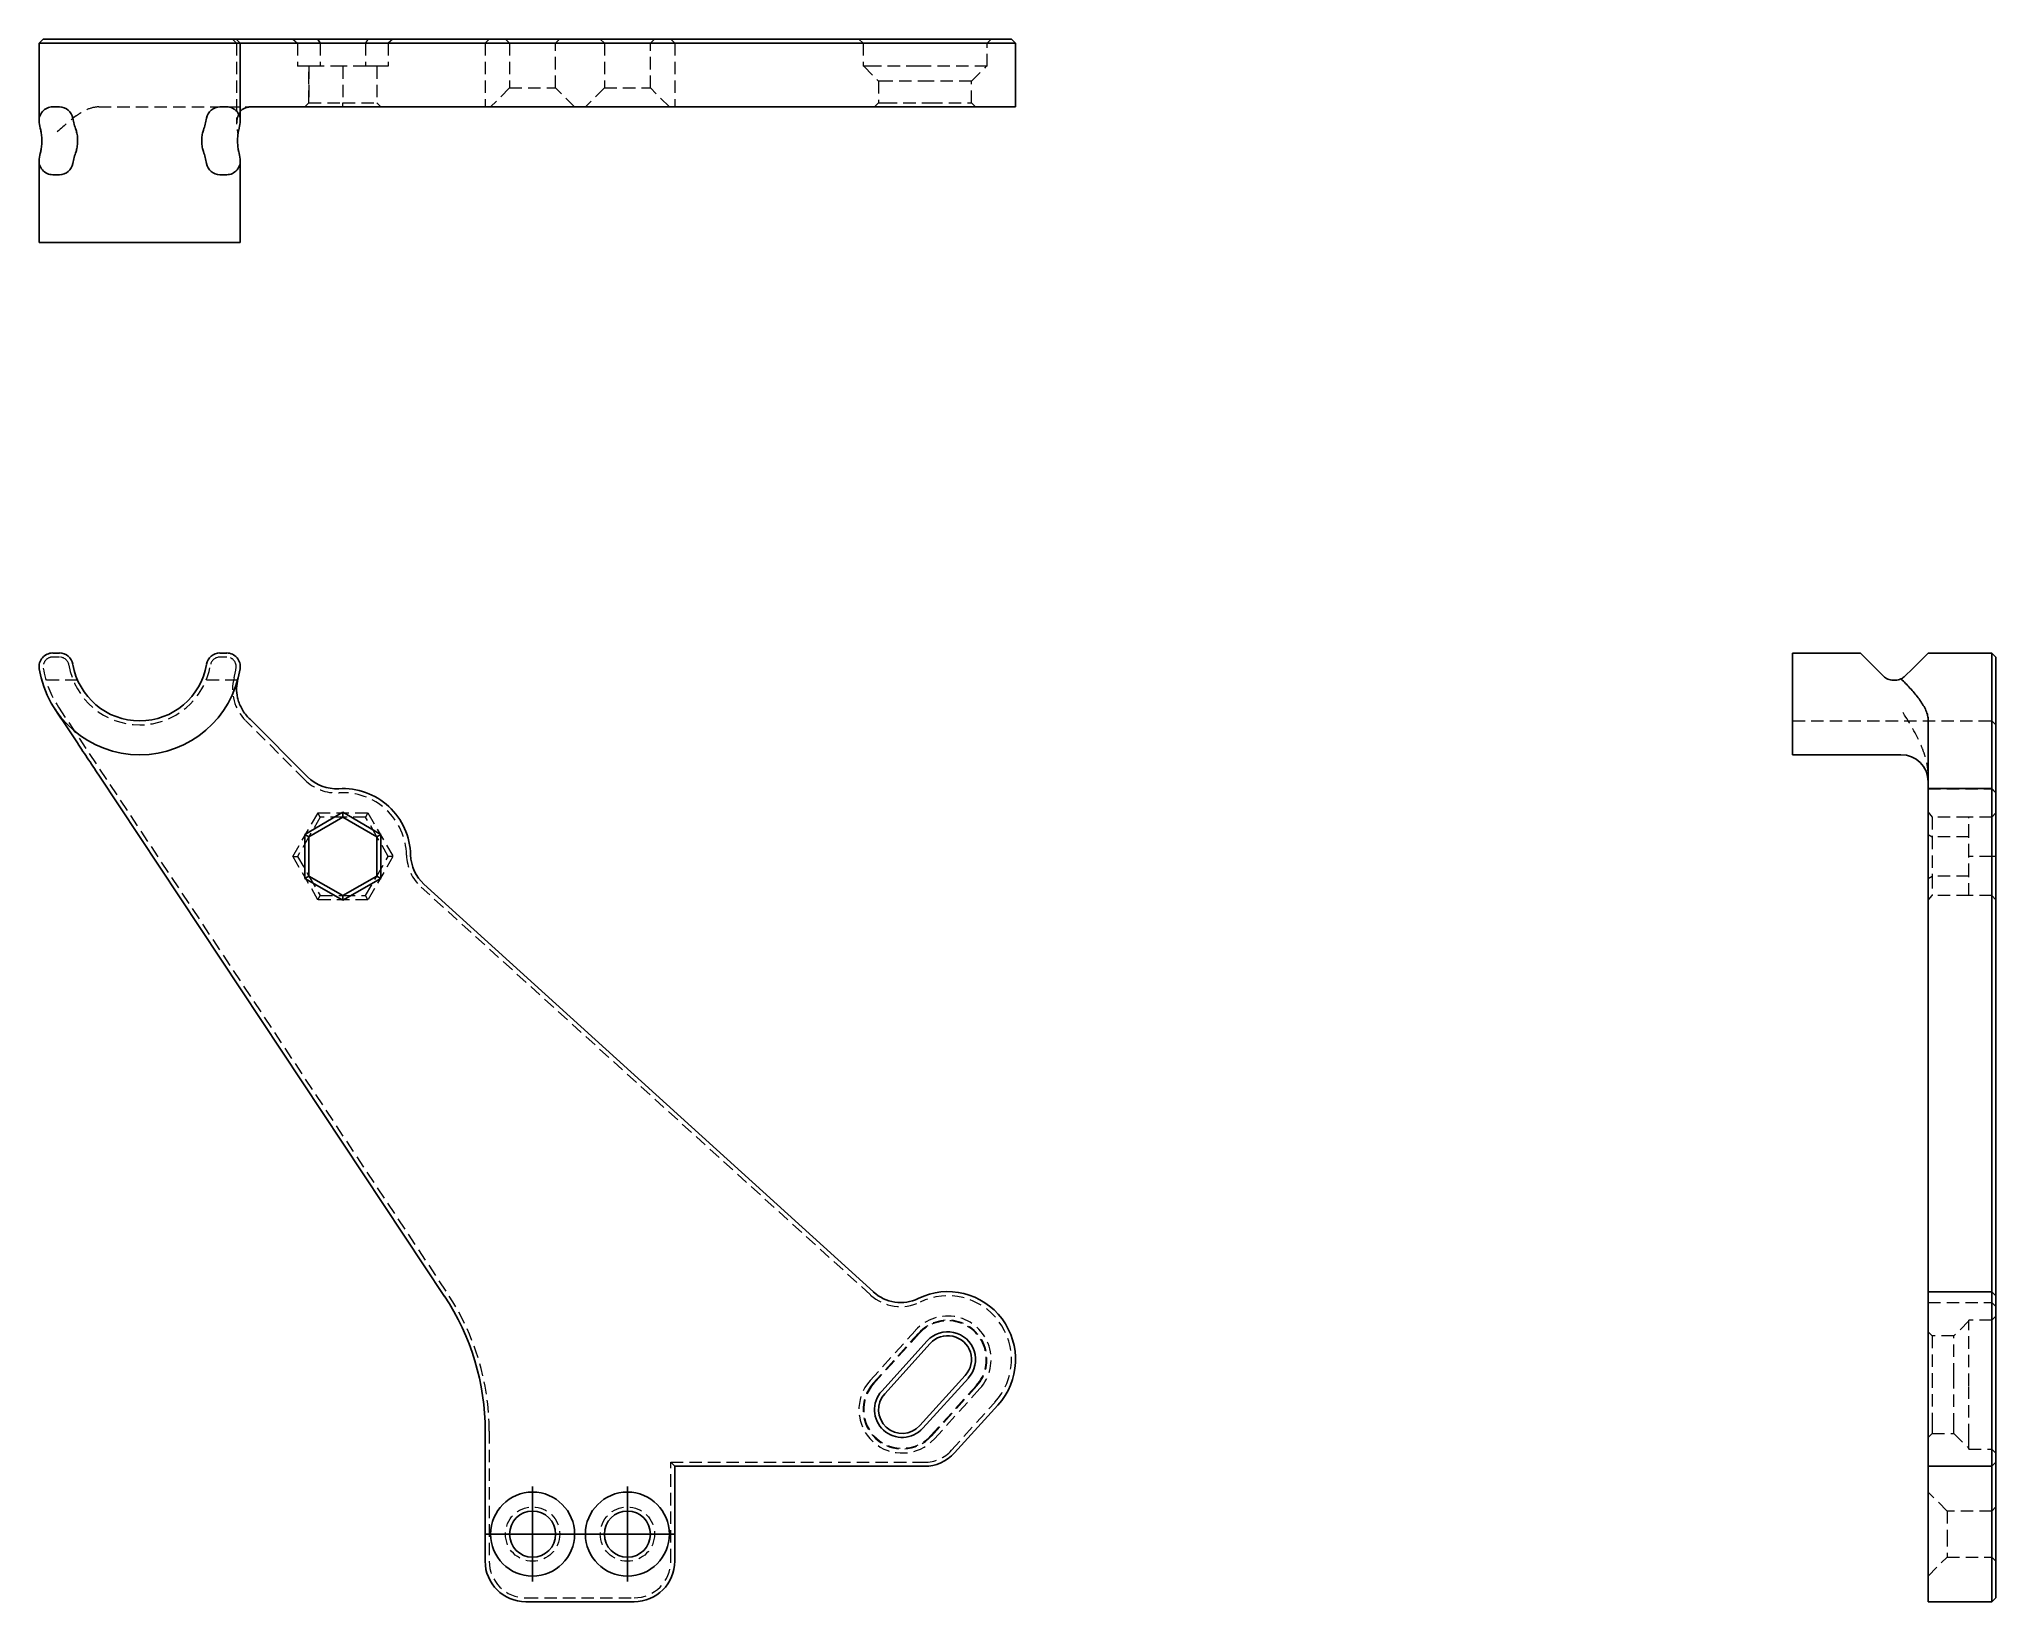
# Model space of a CAD drawing. Header units: millimetres. Extents: x 33 to 233, y 8 to 168.
import ezdxf

# ---------------------------------------------------------------- set-up
doc = ezdxf.new("R2010")
doc.units = ezdxf.units.MM
doc.linetypes.add('HIDDEN', pattern=[1.905, 1.27, -0.635])
doc.layers.add('10', color=7, linetype='Continuous')

# ---------------------------------------------------------------- blocks, each defined once
blk = doc.blocks.new('SW_CENTERMARKSYMBOL_0')
at = {"layer": '10', "color": 0}
for p, q in [((0, 2.5), (0, 4.86)), ((0, 0), (0, 2.5)), ((-2.5, 0), (-4.86, 0)), ((0, 0), (-2.5, 0)), ((0, 0), (0, -2.5)), ((0, 0), (2.5, 0)), ((2.5, 0), (4.86, 0)), ((0, -2.5), (0, -4.86))]:
    blk.add_line(p, q, dxfattribs=at)
blk = doc.blocks.new('SW_CENTERMARKSYMBOL_1')
at = {"layer": '10', "color": 0}
for p, q in [((0, 2.5), (0, 4.86)), ((0, 0), (0, 2.5)), ((-2.5, 0), (-4.86, 0)), ((0, 0), (-2.5, 0)), ((0, 0), (0, -2.5)), ((0, 0), (2.5, 0)), ((2.5, 0), (4.86, 0)), ((0, -2.5), (0, -4.86))]:
    blk.add_line(p, q, dxfattribs=at)

msp = doc.modelspace()

# ---------------------------------------------------------------- linework, layer by layer
at = {"color": 7, "linetype": 'Continuous', "lineweight": 25}
for p, q in [((33.42, 168.41), (33, 167.99)), ((34.39, 168.41), (33.42, 168.41)), ((35.09, 168.41), (34.39, 168.41)), ((36.05, 168.41), (35.09, 168.41)), ((50.55, 168.41), (36.05, 168.41)), ((51.51, 168.41), (50.55, 168.41)), ((52.21, 168.41), (51.51, 168.41)), ((53.18, 168.41), (52.21, 168.41)), ((53.6, 167.99), (53.18, 168.41)), ((54.16, 168.41), (53.18, 168.41)), ((60.2, 168.41), (54.16, 168.41)), ((63.72, 168.41), (60.2, 168.41)), ((70.63, 168.41), (63.72, 168.41)), ((72.13, 168.41), (70.63, 168.41)), ((118.16, 168.41), (72.13, 168.41)), ((123.22, 168.41), (118.16, 168.41)), ((132.58, 168.41), (123.22, 168.41)), ((133, 167.99), (132.58, 168.41)), ((33, 167.99), (33, 160.08)), ((33, 167.99), (34.39, 167.99)), ((34.39, 167.99), (35.09, 167.99)), ((35.09, 167.99), (36.46, 167.99)), ((36.46, 167.99), (50.14, 167.99)), ((50.14, 167.99), (51.51, 167.99)), ((51.51, 167.99), (52.21, 167.99)), ((52.21, 167.99), (53.6, 167.99)), ((53.6, 160.08), (53.6, 167.99)), ((53.6, 167.99), (54.45, 167.99)), ((54.45, 167.99), (60.5, 167.99)), ((60.5, 167.99), (63.69, 167.99)), ((63.69, 167.99), (71.05, 167.99)), ((71.05, 167.99), (72.41, 167.99)), ((72.41, 167.99), (118.44, 167.99)), ((118.44, 167.99), (123.04, 167.99)), ((123.04, 167.99), (133, 167.99)), ((133, 161.47), (133, 167.99)), ((35.09, 161.47), (34.39, 161.47)), ((52.21, 161.47), (51.51, 161.47)), ((60.5, 161.47), (54.6, 161.47)), ((60.5, 161.47), (63.69, 161.47)), ((71.05, 161.47), (63.69, 161.47)), ((71.05, 161.47), (72.41, 161.47)), ((118.44, 161.47), (72.41, 161.47)), ((118.44, 161.47), (123.04, 161.47)), ((133, 161.47), (123.04, 161.47)), ((33.27, 158.12), (33.27, 157.88)), ((36.94, 158.12), (36.94, 157.88)), ((49.66, 158.12), (49.66, 157.88)), ((53.33, 158.12), (53.33, 157.88)), ((33, 155.92), (33, 147.59)), ((35.09, 154.53), (34.39, 154.53)), ((51.51, 154.53), (52.21, 154.53)), ((53.6, 147.59), (53.6, 155.92)), ((33, 147.59), (34.39, 147.59)), ((35.09, 147.59), (34.39, 147.59)), ((35.09, 147.59), (36.46, 147.59)), ((50.14, 147.59), (36.46, 147.59)), ((50.14, 147.59), (51.51, 147.59)), ((52.21, 147.59), (51.51, 147.59)), ((52.21, 147.59), (53.6, 147.59)), ((35.09, 105.56), (34.39, 105.56)), ((52.21, 105.56), (51.51, 105.56)), ((219.53, 105.56), (212.59, 105.56)), ((212.59, 105.56), (212.59, 103.96)), ((221.13, 103.96), (219.53, 105.56)), ((226.47, 105.56), (224.87, 103.96)), ((232.99, 105.56), (226.47, 105.56)), ((232.99, 105.56), (232.99, 103.96)), ((232.99, 105.56), (233.41, 105.15)), ((233.41, 104.03), (233.41, 105.15)), ((212.59, 95.16), (212.59, 103.96)), ((221.13, 103.96), (221.9, 103.19)), ((223.12, 102.79), (222.88, 102.79)), ((224.87, 103.96), (224.1, 103.19)), ((232.99, 103.96), (232.99, 102.93)), ((232.99, 102.93), (232.99, 98.93)), ((233.41, 103.04), (233.41, 104.03)), ((233.41, 98.64), (233.41, 103.04)), ((60.5, 92.89), (54.6, 98.78)), ((226.47, 92.89), (226.47, 98.78)), ((232.99, 98.93), (232.99, 92.89)), ((233.41, 92.59), (233.41, 98.64)), ((212.59, 95.16), (223.69, 95.16)), ((39.1, 93.07), (74.52, 39.71)), ((226.47, 92.89), (226.47, 91.69)), ((232.99, 92.89), (232.99, 91.69)), ((233.41, 91.27), (233.41, 92.59)), ((232.99, 91.69), (226.47, 91.69)), ((226.47, 84.89), (226.47, 91.69)), ((233.41, 91.27), (232.99, 91.69)), ((232.99, 91.69), (232.99, 84.89)), ((233.41, 84.89), (233.41, 91.27)), ((64.11, 89.26), (60.21, 87)), ((60.63, 86.76), (64.11, 88.77)), ((64.11, 89.26), (64.11, 88.77)), ((68.01, 87), (64.11, 89.26)), ((64.11, 88.77), (67.6, 86.76)), ((60.21, 87), (60.63, 86.76)), ((60.21, 87), (60.21, 82.5)), ((60.63, 82.74), (60.63, 86.76)), ((68.01, 87), (67.6, 86.76)), ((67.6, 86.76), (67.6, 82.74)), ((68.01, 82.5), (68.01, 87)), ((226.47, 84.89), (226.47, 81.9)), ((232.99, 84.89), (232.99, 81.9)), ((233.41, 81.59), (233.41, 84.89)), ((60.21, 82.5), (60.63, 82.74)), ((60.21, 82.5), (64.11, 80.25)), ((64.11, 80.73), (60.63, 82.74)), ((67.6, 82.74), (64.11, 80.73)), ((64.11, 80.25), (68.01, 82.5)), ((68.01, 82.5), (67.6, 82.74)), ((64.11, 80.25), (64.11, 80.73)), ((118.44, 40.16), (72.41, 81.9)), ((226.47, 40.18), (226.47, 81.9)), ((232.99, 81.9), (232.99, 40.18)), ((233.41, 39.85), (233.41, 81.59)), ((232.99, 40.18), (226.47, 40.18)), ((226.47, 28.58), (226.47, 40.18)), ((233.41, 39.77), (232.99, 40.18)), ((232.99, 40.18), (232.99, 28.58)), ((233.41, 39.77), (233.41, 39.85)), ((233.41, 28.86), (233.41, 39.77)), ((123.96, 35.16), (119.3, 30.02)), ((119.6, 29.74), (124.26, 34.88)), ((127.86, 31.61), (123.2, 26.48)), ((123.51, 26.2), (128.17, 31.33)), ((126.75, 23.68), (131.2, 28.58)), ((226.47, 23.68), (226.47, 28.58)), ((232.99, 28.58), (232.99, 23.68)), ((233.41, 23.96), (233.41, 28.86)), ((78.68, 25.9), (78.68, 12.6)), ((98.11, 12.6), (98.11, 22.31)), ((98.11, 22.31), (123.67, 22.31)), ((226.47, 23.68), (226.47, 22.31)), ((226.47, 22.31), (232.99, 22.31)), ((226.47, 12.6), (226.47, 22.31)), ((232.99, 23.68), (232.99, 22.31)), ((232.99, 22.31), (233.41, 22.73)), ((232.99, 22.31), (232.99, 12.6)), ((233.41, 22.73), (233.41, 23.96)), ((233.41, 12.6), (233.41, 22.73)), ((226.47, 12.6), (226.47, 8.44)), ((232.99, 12.6), (232.99, 8.44)), ((233.41, 8.85), (233.41, 12.6)), ((82.84, 8.44), (93.94, 8.44)), ((226.47, 8.44), (232.99, 8.44)), ((232.99, 8.44), (233.41, 8.85))]:
    msp.add_line(p, q, dxfattribs=at)
at = {"color": 7, "linetype": 'HIDDEN', "lineweight": 18}
for p, q in [((52.82, 168.41), (53.23, 167.99)), ((58.99, 168.41), (59.47, 167.99)), ((61.79, 167.99), (61.55, 168.41)), ((61.55, 168.41), (61.79, 167.99)), ((66.68, 168.41), (66.44, 167.99)), ((66.68, 168.41), (66.44, 167.99)), ((69.24, 168.41), (68.76, 167.99)), ((78.68, 167.99), (79.1, 168.41)), ((80.76, 168.41), (81.18, 167.99)), ((85.9, 167.99), (86.31, 168.41)), ((90.47, 168.41), (90.89, 167.99)), ((95.61, 167.99), (96.03, 168.41)), ((97.69, 168.41), (98.11, 167.99)), ((116.96, 168.41), (117.38, 167.99)), ((130.09, 167.99), (130.5, 168.41)), ((53.23, 167.99), (53.23, 159.69)), ((59.47, 167.99), (59.47, 165.63)), ((61.79, 167.99), (61.79, 165.63)), ((66.44, 167.99), (66.44, 165.63)), ((68.76, 167.99), (68.76, 165.63)), ((78.68, 167.99), (78.68, 161.47)), ((81.18, 167.99), (81.18, 163.41)), ((85.9, 163.41), (85.9, 167.99)), ((90.89, 167.99), (90.89, 163.41)), ((95.61, 163.41), (95.61, 167.99)), ((98.11, 167.99), (98.11, 161.47)), ((117.38, 167.99), (117.38, 165.63)), ((130.09, 165.63), (130.09, 167.99)), ((60.63, 165.63), (59.47, 165.63)), ((61.79, 165.63), (60.63, 165.63)), ((60.63, 165.63), (60.63, 165.63)), ((60.63, 165.63), (60.63, 161.89)), ((60.63, 161.89), (60.63, 165.63)), ((64.11, 165.63), (61.79, 165.63)), ((66.44, 165.63), (64.11, 165.63)), ((64.11, 165.63), (64.11, 161.89)), ((67.6, 165.63), (66.44, 165.63)), ((67.6, 165.63), (67.6, 161.89)), ((67.6, 165.63), (67.6, 165.63)), ((68.76, 165.63), (67.6, 165.63)), ((67.6, 165.63), (67.6, 161.89)), ((118.42, 165.63), (117.38, 165.63)), ((117.45, 165.63), (118.97, 164.11)), ((123.08, 165.63), (118.42, 165.63)), ((130.09, 165.63), (123.08, 165.63)), ((128.49, 164.11), (130.02, 165.63)), ((81.18, 163.41), (79.24, 161.47)), ((81.18, 163.41), (85.9, 163.41)), ((87.84, 161.47), (85.9, 163.41)), ((90.89, 163.41), (88.95, 161.47)), ((90.89, 163.41), (95.61, 163.41)), ((97.55, 161.47), (95.61, 163.41)), ((119.6, 164.11), (118.97, 164.11)), ((118.97, 164.11), (118.97, 161.89)), ((124.26, 164.11), (119.6, 164.11)), ((128.49, 164.11), (124.26, 164.11)), ((128.49, 161.89), (128.49, 164.11)), ((39.1, 161.47), (51.51, 161.47)), ((52.21, 161.47), (54.6, 161.47)), ((60.21, 161.47), (60.63, 161.89)), ((60.21, 161.47), (60.63, 161.89)), ((60.63, 161.89), (64.11, 161.89)), ((60.63, 161.89), (60.63, 161.89)), ((64.11, 161.47), (64.11, 161.89)), ((64.11, 161.89), (67.6, 161.89)), ((64.11, 161.47), (64.11, 161.89)), ((68.01, 161.47), (67.6, 161.89)), ((67.6, 161.89), (67.6, 161.89)), ((68.01, 161.47), (67.6, 161.89)), ((118.97, 161.89), (118.56, 161.47)), ((118.97, 161.89), (119.6, 161.89)), ((119.6, 161.89), (124.26, 161.89)), ((124.26, 161.89), (128.49, 161.89)), ((128.91, 161.47), (128.49, 161.89)), ((35.09, 105.15), (34.39, 105.15)), ((52.21, 105.15), (51.51, 105.15)), ((36.94, 102.79), (33.27, 102.79)), ((53.33, 102.79), (49.66, 102.79)), ((223.56, 102.86), (223.82, 103)), ((34.98, 100.04), (74.86, 39.94)), ((60.2, 92.59), (54.16, 98.64)), ((212.59, 98.63), (232.99, 98.63)), ((232.99, 98.63), (233.41, 98.21)), ((226.47, 91.67), (232.99, 91.67)), ((232.99, 91.67), (233.41, 91.25)), ((58.99, 84.75), (61.55, 89.19)), ((61.79, 88.77), (60.63, 86.76)), ((61.79, 88.77), (61.55, 89.19)), ((61.55, 89.19), (66.68, 89.19)), ((64.11, 88.77), (61.79, 88.77)), ((66.44, 88.77), (64.11, 88.77)), ((66.68, 89.19), (66.44, 88.77)), ((67.6, 86.76), (66.44, 88.77)), ((66.68, 89.19), (69.24, 84.75)), ((226.47, 89.26), (226.89, 88.77)), ((226.89, 88.77), (226.89, 86.76)), ((230.63, 88.77), (226.89, 88.77)), ((230.63, 86.76), (230.63, 88.77)), ((232.99, 88.77), (230.63, 88.77)), ((230.63, 88.77), (230.63, 88.77)), ((230.63, 88.77), (230.63, 88.77)), ((232.99, 88.77), (230.63, 88.77)), ((232.99, 88.77), (233.41, 89.19)), ((233.41, 89.19), (232.99, 88.77)), ((60.63, 86.76), (59.47, 84.75)), ((68.76, 84.75), (67.6, 86.76)), ((226.47, 87), (226.89, 86.76)), ((226.47, 87), (226.89, 86.76)), ((226.89, 86.76), (226.89, 82.74)), ((230.63, 86.76), (226.89, 86.76)), ((230.63, 84.75), (230.63, 86.76)), ((58.99, 84.75), (59.47, 84.75)), ((61.55, 80.31), (58.99, 84.75)), ((59.47, 84.75), (60.63, 82.74)), ((69.24, 84.75), (66.68, 80.31)), ((67.6, 82.74), (68.76, 84.75)), ((69.24, 84.75), (68.76, 84.75)), ((232.99, 84.75), (230.63, 84.75)), ((230.63, 82.74), (230.63, 84.75)), ((233.41, 84.75), (232.99, 84.75)), ((233.41, 84.75), (232.99, 84.75)), ((60.63, 82.74), (61.79, 80.73)), ((66.44, 80.73), (67.6, 82.74)), ((226.47, 82.5), (226.89, 82.74)), ((226.47, 82.5), (226.89, 82.74)), ((230.63, 82.74), (226.89, 82.74)), ((226.89, 82.74), (226.89, 80.73)), ((230.63, 80.73), (230.63, 82.74)), ((61.55, 80.31), (61.79, 80.73)), ((66.68, 80.31), (61.55, 80.31)), ((61.79, 80.73), (64.11, 80.73)), ((64.11, 80.73), (66.44, 80.73)), ((66.68, 80.31), (66.44, 80.73)), ((118.16, 39.85), (72.13, 81.59)), ((226.47, 80.25), (226.89, 80.73)), ((230.63, 80.73), (226.89, 80.73)), ((230.63, 80.73), (230.63, 80.73)), ((232.99, 80.73), (230.63, 80.73)), ((230.63, 80.73), (230.63, 80.73)), ((232.99, 80.73), (230.63, 80.73)), ((233.41, 80.31), (232.99, 80.73)), ((232.99, 80.73), (232.99, 80.73)), ((233.41, 80.31), (232.99, 80.73)), ((226.47, 39.08), (232.99, 39.08)), ((232.99, 39.08), (233.41, 38.66)), ((118.11, 31.09), (122.77, 36.23)), ((226.89, 35.67), (226.47, 36.09)), ((230.63, 37.2), (229.11, 35.67)), ((230.63, 30.54), (230.63, 37.27)), ((232.99, 37.27), (230.63, 37.27)), ((233.41, 37.69), (232.99, 37.27)), ((123.08, 35.95), (118.42, 30.81)), ((118.47, 30.76), (123.13, 35.9)), ((226.89, 35.67), (226.89, 31.61)), ((229.11, 35.67), (226.89, 35.67)), ((229.11, 31.61), (229.11, 35.67)), ((128.99, 30.59), (124.33, 25.45)), ((124.38, 25.4), (129.04, 30.54)), ((129.35, 30.26), (124.69, 25.12)), ((226.89, 31.61), (226.89, 26.48)), ((229.11, 26.48), (229.11, 31.61)), ((230.63, 25.4), (230.63, 30.54)), ((126.44, 23.96), (130.89, 28.86)), ((226.89, 26.48), (226.89, 25.68)), ((229.11, 25.68), (229.11, 26.48)), ((79.1, 25.9), (79.1, 12.6)), ((226.47, 25.26), (226.89, 25.68)), ((226.89, 25.68), (229.11, 25.68)), ((229.11, 25.68), (230.63, 24.15)), ((230.63, 24.08), (230.63, 25.4)), ((230.63, 24.08), (232.99, 24.08)), ((232.99, 24.08), (233.41, 23.67)), ((97.69, 22.73), (98.11, 22.31)), ((97.69, 12.6), (97.69, 22.73)), ((97.69, 22.73), (123.67, 22.73)), ((228.41, 17.73), (226.47, 19.68)), ((233.41, 18.15), (232.99, 17.73)), ((228.41, 17.73), (228.41, 15.37)), ((232.99, 17.73), (228.41, 17.73)), ((228.41, 15.37), (228.41, 13.02)), ((226.47, 11.07), (228.41, 13.02)), ((228.41, 13.02), (232.99, 13.02)), ((232.99, 13.02), (233.41, 12.6)), ((82.84, 8.85), (93.94, 8.85))]:
    msp.add_line(p, q, dxfattribs=at)
at = {"color": 7, "linetype": 'Continuous', "lineweight": 25}
for centre, radius in [((83.54, 15.37), 4.3), ((93.25, 15.37), 4.3), ((83.54, 15.37), 2.36), ((93.25, 15.37), 2.36)]:
    msp.add_circle(centre, radius, dxfattribs=at)
at = {"color": 7, "linetype": 'HIDDEN', "lineweight": 18}
for centre in [(83.54, 15.37), (93.25, 15.37)]:
    msp.add_circle(centre, 2.78, dxfattribs=at)
at = {"color": 7, "linetype": 'Continuous', "lineweight": 25}
for centre, radius, start, end in [((34.39, 160.08), 1.39, 90, 188.8499), ((35.09, 160.08), 1.39, 9.5941, 90), ((51.51, 160.08), 1.39, 90, 170.4059), ((52.21, 160.08), 1.39, 351.1501, 90), ((43.3, 161.47), 10.41, 188.8499, 193.1567), ((43.3, 161.47), 6.94, 189.5941, 199.9635), ((43.3, 161.47), 6.94, 340.0365, 350.4059), ((43.3, 161.47), 10.41, 346.8433, 351.1501), ((43.3, 154.53), 10.41, 166.8433, 171.1501), ((43.3, 154.53), 6.94, 160.0365, 170.4059), ((43.3, 154.53), 6.94, 9.5941, 19.9635), ((43.3, 154.53), 10.41, 8.8499, 13.1567), ((34.39, 155.92), 1.39, 171.1501, 270), ((35.09, 155.92), 1.39, 270, 350.4059), ((51.51, 155.92), 1.39, 189.5941, 270), ((52.21, 155.92), 1.39, 270, 8.8499), ((34.39, 104.18), 1.39, 90, 188.8499), ((35.09, 104.18), 1.39, 9.5941, 90), ((43.3, 105.56), 6.94, 189.5941, 350.4059), ((51.51, 104.18), 1.39, 90, 170.4059), ((52.21, 104.18), 1.39, 351.1501, 90), ((43.3, 105.56), 10.41, 188.8499, 351.1501), ((223.69, 92.38), 2.78, 0, 90), ((63.44, 95.83), 4.16, 225, 273.4704), ((64.11, 84.75), 6.94, 1.1858, 93.4704), ((75.21, 84.98), 4.16, 181.1858, 227.7927), ((121.23, 43.24), 4.16, 227.7927, 295.7965), ((126.06, 33.25), 6.94, 317.789, 115.7965), ((53.71, 25.9), 24.98, 0, 33.5707), ((126.06, 33.25), 2.84, 317.789, 137.789), ((126.06, 33.25), 2.43, 317.789, 137.789), ((121.4, 28.11), 2.84, 137.789, 317.789), ((121.4, 28.11), 2.43, 137.789, 317.789), ((123.67, 26.47), 4.16, 270, 317.789), ((82.84, 12.6), 4.16, 180, 270), ((93.94, 12.6), 4.16, 270, 0)]:
    msp.add_arc(centre, radius, start, end, dxfattribs=at)
at = {"color": 7, "linetype": 'HIDDEN', "lineweight": 18}
for centre, radius, start, end in [((34.39, 104.18), 0.971, 90, 188.8499), ((35.09, 104.18), 0.971, 9.5941, 90), ((43.3, 105.56), 7.35, 189.5941, 350.4059), ((51.51, 104.18), 0.971, 90, 170.4059), ((52.21, 104.18), 0.971, 351.1501, 90), ((43.3, 105.56), 9.99, 188.8499, 213.5707), ((57.39, 101.88), 4.58, 165.3412, 225), ((43.3, 105.56), 9.99, 345.3412, 351.1501), ((63.44, 95.83), 4.58, 225, 273.4704), ((64.11, 84.75), 6.52, 1.1858, 93.4704), ((75.21, 84.98), 4.58, 181.1858, 227.7927), ((53.71, 25.9), 25.39, 0, 33.5707), ((121.23, 43.24), 4.58, 227.7927, 295.7965), ((126.06, 33.25), 6.52, 317.789, 115.7965), ((126.06, 33.25), 4.44, 317.789, 137.789), ((126.06, 33.25), 4.02, 317.789, 137.789), ((126.06, 33.25), 3.95, 317.789, 137.789), ((121.4, 28.11), 4.44, 137.789, 317.789), ((121.4, 28.11), 4.02, 137.789, 317.789), ((121.4, 28.11), 3.95, 137.789, 317.789), ((123.67, 26.47), 3.75, 270, 317.789), ((82.84, 12.6), 3.75, 180, 270), ((93.94, 12.6), 3.75, 270, 0)]:
    msp.add_arc(centre, radius, start, end, dxfattribs=at)
for points, knots in [([(39.1, 161.47), (38.7, 161.47), (38.31, 161.36), (37.73, 161.12), (37.53, 161.02), (37.15, 160.8), (36.97, 160.67), (36.04, 160.02), (35.33, 159.35), (34.63, 158.69)], [0, 0, 0, 0, 0.25, 0.25, 0.375, 0.375, 0.5, 0.5, 1, 1, 1, 1]), ([(53.6, 160.99), (53.53, 160.89), (53.37, 160.64), (53.24, 160.14), (53.21, 159.47), (53.31, 158.98), (53.36, 158.71)], [0, 0, 0, 0, 0.164012, 0.416203, 0.675173, 1, 1, 1, 1]), ([(33.17, 103.19), (33.18, 103.13), (33.19, 103.07), (33.22, 102.97), (33.23, 102.93), (33.26, 102.83), (33.27, 102.79), (33.27, 102.79)], [0, 0, 0, 0, 0.25, 0.25, 0.5, 0.5, 1, 1, 1, 1]), ([(49.82, 103.19), (49.8, 103.13), (49.78, 103.07), (49.74, 102.97), (49.72, 102.93), (49.67, 102.83), (49.66, 102.79), (49.66, 102.79)], [0, 0, 0, 0, 0.25, 0.25, 0.5, 0.5, 1, 1, 1, 1]), ([(226.47, 93.07), (226.47, 93.67), (226.36, 94.27), (226.12, 95.14), (226.02, 95.43), (225.8, 96), (225.67, 96.29), (225.02, 97.68), (224.35, 98.75), (223.69, 99.81)], [0, 0, 0, 0, 0.25, 0.25, 0.375, 0.375, 0.5, 0.5, 1, 1, 1, 1])]:
    msp.add_open_spline(points, degree=3, knots=knots, dxfattribs=at)
at = {"color": 7, "linetype": 'Continuous', "lineweight": 25}
for points, knots in [([(54.45, 161.46), (54.24, 161.41), (53.9, 161.32), (53.66, 161.1), (53.6, 160.99), (53.6, 160.99)], [0, 0, 0, 0, 0.609511, 0.986799, 1, 1, 1, 1]), ([(33.17, 159.1), (33.18, 159.04), (33.19, 158.97), (33.22, 158.82), (33.23, 158.74), (33.26, 158.48), (33.27, 158.3), (33.27, 158.12)], [0, 0, 0, 0, 0.25, 0.25, 0.5, 0.5, 1, 1, 1, 1]), ([(36.94, 158.12), (36.94, 158.21), (36.94, 158.3), (36.92, 158.48), (36.91, 158.57), (36.87, 158.82), (36.82, 158.97), (36.78, 159.1)], [0, 0, 0, 0, 0.25, 0.25, 0.5, 0.5, 1, 1, 1, 1]), ([(49.82, 159.1), (49.8, 159.04), (49.78, 158.97), (49.74, 158.82), (49.72, 158.74), (49.67, 158.49), (49.66, 158.3), (49.66, 158.12)], [0, 0, 0, 0, 0.25, 0.25, 0.5, 0.5, 1, 1, 1, 1]), ([(33.27, 157.88), (33.27, 157.79), (33.27, 157.7), (33.26, 157.52), (33.25, 157.43), (33.22, 157.18), (33.2, 157.03), (33.17, 156.9)], [0, 0, 0, 0, 0.25, 0.25, 0.5, 0.5, 1, 1, 1, 1]), ([(36.78, 156.9), (36.8, 156.96), (36.82, 157.03), (36.86, 157.18), (36.88, 157.26), (36.92, 157.51), (36.94, 157.7), (36.94, 157.88)], [0, 0, 0, 0, 0.25, 0.25, 0.5, 0.5, 1, 1, 1, 1]), ([(49.66, 157.88), (49.66, 157.79), (49.66, 157.7), (49.68, 157.52), (49.69, 157.43), (49.73, 157.18), (49.77, 157.03), (49.82, 156.9)], [0, 0, 0, 0, 0.25, 0.25, 0.5, 0.5, 1, 1, 1, 1]), ([(53.43, 156.9), (53.42, 156.96), (53.4, 157.03), (53.38, 157.18), (53.37, 157.26), (53.34, 157.52), (53.33, 157.7), (53.33, 157.88)], [0, 0, 0, 0, 0.25, 0.25, 0.5, 0.5, 1, 1, 1, 1]), ([(54.45, 98.93), (54.29, 99.09), (54.16, 99.25), (53.91, 99.59), (53.8, 99.77), (53.62, 100.12), (53.54, 100.29), (53.41, 100.64), (53.36, 100.82), (53.25, 101.33), (53.22, 101.66), (53.24, 102.3), (53.29, 102.61), (53.36, 102.92)], [0, 0, 0, 0, 0.125, 0.125, 0.25, 0.25, 0.375, 0.375, 0.5, 0.5, 0.75, 0.75, 1, 1, 1, 1]), ([(221.9, 103.19), (221.96, 103.13), (222.03, 103.07), (222.18, 102.97), (222.26, 102.93), (222.52, 102.83), (222.7, 102.79), (222.88, 102.79)], [0, 0, 0, 0, 0.25, 0.25, 0.5, 0.5, 1, 1, 1, 1]), ([(226.46, 98.93), (226.44, 99.09), (226.41, 99.25), (226.29, 99.59), (226.21, 99.77), (226.03, 100.12), (225.92, 100.29), (225.69, 100.64), (225.57, 100.82), (225.18, 101.33), (224.9, 101.66), (224.31, 102.3), (224.01, 102.61), (223.71, 102.92)], [0, 0, 0, 0, 0.125, 0.125, 0.25, 0.25, 0.375, 0.375, 0.5, 0.5, 0.75, 0.75, 1, 1, 1, 1]), ([(39.1, 93.07), (38.7, 93.67), (38.31, 94.27), (37.73, 95.14), (37.53, 95.43), (37.15, 96), (36.97, 96.29), (36.04, 97.68), (35.33, 98.75), (34.63, 99.81)], [0, 0, 0, 0, 0.25, 0.25, 0.375, 0.375, 0.5, 0.5, 1, 1, 1, 1])]:
    msp.add_open_spline(points, degree=3, knots=knots, dxfattribs=at)
for points in [[(54.45, 161.46), (54.5, 161.47), (54.55, 161.47), (54.6, 161.47)], [(53.33, 158.12), (53.33, 158.32), (53.34, 158.51), (53.36, 158.69)], [(53.36, 158.71), (53.36, 158.71), (53.37, 158.72), (53.37, 158.73)], [(53.36, 158.69), (53.36, 158.7), (53.36, 158.7), (53.36, 158.71)], [(53.37, 158.73), (53.38, 158.87), (53.41, 158.99), (53.43, 159.1)], [(223.12, 102.79), (223.32, 102.79), (223.51, 102.83), (223.69, 102.91)], [(223.69, 102.91), (223.7, 102.91), (223.7, 102.92), (223.71, 102.92)], [(223.71, 102.92), (223.71, 102.92), (223.72, 102.93), (223.73, 102.93)], [(223.73, 102.93), (223.87, 103), (223.99, 103.09), (224.1, 103.19)], [(54.45, 98.93), (54.5, 98.88), (54.55, 98.83), (54.6, 98.78)], [(226.46, 98.93), (226.47, 98.88), (226.47, 98.83), (226.47, 98.78)]]:
    msp.add_open_spline(points, degree=3, dxfattribs=at)
at = {"color": 7, "linetype": 'HIDDEN', "lineweight": 18}
for points in [[(53.36, 102.92), (53.36, 102.92), (53.37, 102.93), (53.37, 102.93)], [(53.36, 102.91), (53.36, 102.91), (53.36, 102.92), (53.36, 102.92)], [(53.37, 102.93), (53.38, 103), (53.41, 103.09), (53.43, 103.19)]]:
    msp.add_open_spline(points, degree=3, dxfattribs=at)

# ---------------------------------------------------------------- block references
at = {"layer": '10'}
for name, p in [('SW_CENTERMARKSYMBOL_0', (83.54, 15.37)), ('SW_CENTERMARKSYMBOL_1', (93.25, 15.37))]:
    msp.add_blockref(name, p, dxfattribs=at)

doc.saveas('drawing.dxf')
